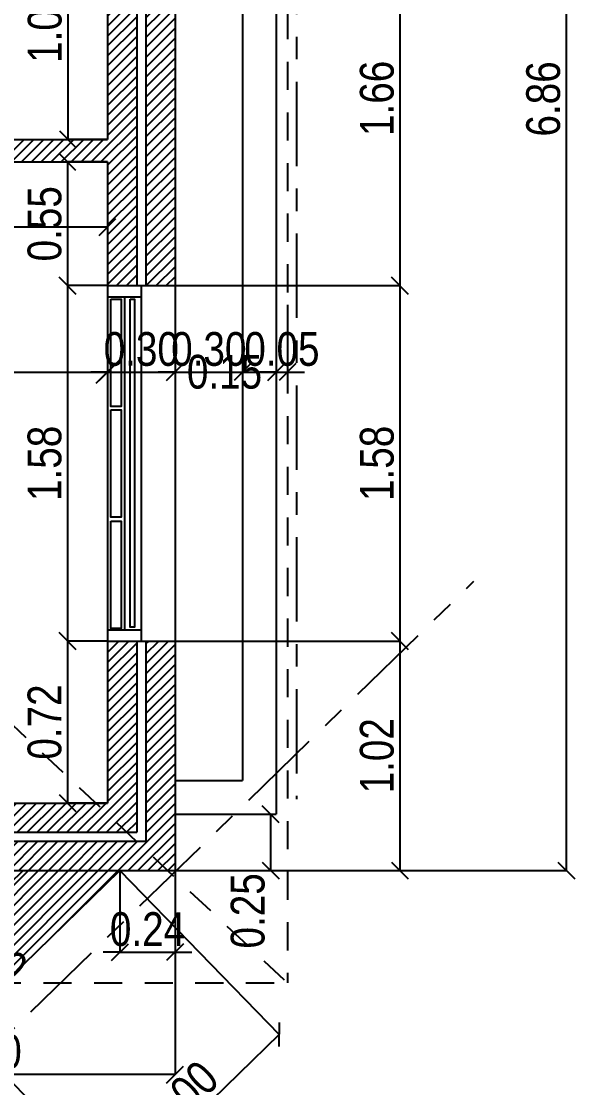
# Model space of a CAD drawing. Extents: x -14.8 to 35.6, y 44.5 to 81.2.
# Drawn here: x -1.7 to 0.76, y 59.226 to 63.966 of the extents above; entities that cross this region are included whole.
import ezdxf

# ---------------------------------------------------------------- set-up
doc = ezdxf.new("R2010")
doc.units = 0
doc.header["$MEASUREMENT"] = 0
doc.header["$PDMODE"] = 3
doc.linetypes.add('CENTER2', pattern=[1.125, 0.75, -0.125, 0.125, -0.125])
doc.linetypes.add('DASHED2', pattern=[0.375, 0.25, -0.125])
doc.layers.get('0').update_dxf_attribs({"linetype": 'CONTINUOUS'})
doc.layers.get('DEFPOINTS').update_dxf_attribs({"linetype": 'CONTINUOUS'})
for name, color, linetype in [('COTAS', 12, 'CONTINUOUS'), ('EJES', 161, 'CENTER2'), ('NUEVO', 1, 'CONTINUOUS'), ('RELLENO', 7, 'CONTINUOUS')]:
    doc.layers.add(name, color=color, linetype=linetype)
doc.styles.add('COTAS PRIMARIAS', font='ARIALN.TTF', dxfattribs={"height": 0.2})
doc.styles.add('COTAS SECUNDARIAS', font='ARIALN.TTF', dxfattribs={"height": 0.15})
doc.dimstyles.new('COTA SECUNDARIAS', dxfattribs={"dimscale": 5, "dimtxt": 1, "dimasz": 0.015, "dimexe": 0, "dimexo": 0, "dimgap": 0.005, "dimtad": 1, "dimzin": 1, "dimdsep": 46, "dimtxsty": 'COTAS SECUNDARIAS', "dimblk": 'OBLIQUE', "dimcen": 0, "dimclrd": 11, "dimclre": 11, "dimclrt": 11, "dimaunit": 1, "dimadec": 1, "dimazin": 0, "dimtfac": 0.4, "dimtix": 1, "dimtmove": 1, "dimatfit": 3, "dimfxl": 1, "dimtolj": 1, "dimtzin": 0, "dimlwd": -1, "dimarcsym": 0})
doc.dimstyles.new('COTAS PRINCIPALES', dxfattribs={"dimscale": 5, "dimtxt": 2.5, "dimasz": 0.02, "dimexe": 0, "dimexo": 0, "dimgap": 0.01, "dimtad": 1, "dimzin": 1, "dimdsep": 46, "dimtxsty": 'COTAS PRIMARIAS', "dimblk": 'OBLIQUE', "dimcen": 0, "dimclrd": 11, "dimclre": 11, "dimclrt": 11, "dimaunit": 1, "dimadec": 1, "dimazin": 0, "dimtfac": 0.4, "dimtix": 1, "dimtmove": 1, "dimatfit": 3, "dimfxl": 1, "dimtolj": 1, "dimtzin": 0, "dimlwd": -1, "dimarcsym": 0})
pattern_1 = [(45, (-34.72734, 9.76277), (-0.022097087, 0.022097087), [])]

# ---------------------------------------------------------------- blocks, each defined once
blk = doc.blocks.new('_Oblique')
at = {"color": 0, "linetype": 'ByBlock', "lineweight": -2}
blk.add_line((-0.5, -0.5), (0.5, 0.5), dxfattribs=at)
blk = doc.blocks.new('*D19')
at = {"layer": 'COTAS', "color": 11, "lineweight": -2, "transparency": 16777216}
for p, q in [((-1.0165, 64.4561), (-0.0172, 64.4561)), ((-1.0165, 62.7911), (-0.0172, 62.7911))]:
    blk.add_line(p, q, dxfattribs=at)
at = {"layer": 'COTAS', "color": 11, "transparency": 16777216}
blk.add_line((-0.0172, 64.4561), (-0.0172, 62.7911), dxfattribs=at)
at = {"layer": 'DEFPOINTS', "color": 0, "transparency": 16777216}
for p in [(-1.0165, 64.4561), (-1.0165, 62.7911), (-0.0172, 62.7911)]:
    blk.add_point(p, dxfattribs=at)
at = {"layer": 'COTAS', "color": 11, "transparency": 16777216, "xscale": 0.075, "yscale": 0.075, "zscale": 0.075}
for p, rotation in [((-0.0172, 64.4561), 90), ((-0.0172, 62.7911), 270)]:
    blk.add_blockref('_Oblique', p, dxfattribs=dict(at, rotation=rotation))
at = {"layer": 'COTAS', "color": 11, "transparency": 16777216, "insert": (-0.1188, 63.6236), "char_height": 0.15, "attachment_point": 5, "rotation": 90, "style": 'COTAS SECUNDARIAS'}
blk.add_mtext('\\A1;1.66', dxfattribs=at)
blk = doc.blocks.new('*D20')
at = {"layer": 'COTAS', "color": 11, "lineweight": -2, "transparency": 16777216}
for p, q in [((-1.0165, 62.7911), (-0.0172, 62.7911)), ((-1.0165, 61.2111), (-0.0172, 61.2111))]:
    blk.add_line(p, q, dxfattribs=at)
at = {"layer": 'COTAS', "color": 11, "transparency": 16777216}
blk.add_line((-0.0172, 62.7911), (-0.0172, 61.2111), dxfattribs=at)
at = {"layer": 'DEFPOINTS', "color": 0, "transparency": 16777216}
for p in [(-1.0165, 62.7911), (-1.0165, 61.2111), (-0.0172, 61.2111)]:
    blk.add_point(p, dxfattribs=at)
at = {"layer": 'COTAS', "color": 11, "transparency": 16777216, "xscale": 0.075, "yscale": 0.075, "zscale": 0.075}
for p, rotation in [((-0.0172, 62.7911), 90), ((-0.0172, 61.2111), 270)]:
    blk.add_blockref('_Oblique', p, dxfattribs=dict(at, rotation=rotation))
at = {"layer": 'COTAS', "color": 11, "transparency": 16777216, "insert": (-0.1188, 62.0011), "char_height": 0.15, "attachment_point": 5, "rotation": 90, "style": 'COTAS SECUNDARIAS'}
blk.add_mtext('\\A1;1.58', dxfattribs=at)
blk = doc.blocks.new('*D21')
at = {"layer": 'COTAS', "color": 11, "lineweight": -2, "transparency": 16777216}
for p, q in [((-1.0165, 61.2111), (-0.0172, 61.2111)), ((-1.0165, 60.1911), (-0.0172, 60.1911))]:
    blk.add_line(p, q, dxfattribs=at)
at = {"layer": 'COTAS', "color": 11, "transparency": 16777216}
blk.add_line((-0.0172, 61.2111), (-0.0172, 60.1911), dxfattribs=at)
at = {"layer": 'DEFPOINTS', "color": 0, "transparency": 16777216}
for p in [(-1.0165, 61.2111), (-1.0165, 60.1911), (-0.0172, 60.1911)]:
    blk.add_point(p, dxfattribs=at)
at = {"layer": 'COTAS', "color": 11, "transparency": 16777216, "xscale": 0.075, "yscale": 0.075, "zscale": 0.075}
for p, rotation in [((-0.0172, 61.2111), 90), ((-0.0172, 60.1911), 270)]:
    blk.add_blockref('_Oblique', p, dxfattribs=dict(at, rotation=rotation))
at = {"layer": 'COTAS', "color": 11, "transparency": 16777216, "insert": (-0.1188, 60.7011), "char_height": 0.15, "attachment_point": 5, "rotation": 90, "style": 'COTAS SECUNDARIAS'}
blk.add_mtext('\\A1;1.02', dxfattribs=at)
blk = doc.blocks.new('*D24')
at = {"layer": 'COTAS', "color": 11, "lineweight": -2, "transparency": 16777216}
for p, q in [((-0.5008, 67.0511), (0.7222, 67.0511)), ((-1.0493, 60.1911), (0.7222, 60.1911))]:
    blk.add_line(p, q, dxfattribs=at)
at = {"layer": 'COTAS', "color": 11, "transparency": 16777216}
blk.add_line((0.7222, 67.0511), (0.7222, 60.1911), dxfattribs=at)
at = {"layer": 'DEFPOINTS', "color": 0, "transparency": 16777216}
for p in [(-0.5008, 67.0511), (-1.0493, 60.1911), (0.7222, 60.1911)]:
    blk.add_point(p, dxfattribs=at)
at = {"layer": 'COTAS', "color": 11, "transparency": 16777216, "xscale": 0.075, "yscale": 0.075, "zscale": 0.075}
for p, rotation in [((0.7222, 67.0511), 90), ((0.7222, 60.1911), 270)]:
    blk.add_blockref('_Oblique', p, dxfattribs=dict(at, rotation=rotation))
at = {"layer": 'COTAS', "color": 11, "transparency": 16777216, "insert": (0.6206, 63.6211), "char_height": 0.15, "attachment_point": 5, "rotation": 90, "style": 'COTAS SECUNDARIAS'}
blk.add_mtext('\\A1;6.86', dxfattribs=at)
blk = doc.blocks.new('*D34')
at = {"layer": 'COTAS', "color": 11, "lineweight": -2, "transparency": 16777216}
for p, q in [((-5.4765, 62.6261), (-5.4765, 62.407)), ((-1.3165, 62.6261), (-1.3165, 62.407))]:
    blk.add_line(p, q, dxfattribs=at)
at = {"layer": 'COTAS', "color": 11, "transparency": 16777216}
blk.add_line((-5.4765, 62.407), (-1.3165, 62.407), dxfattribs=at)
at = {"layer": 'DEFPOINTS', "color": 0, "transparency": 16777216}
for p in [(-5.4765, 62.6261), (-1.3165, 62.6261), (-1.3165, 62.407)]:
    blk.add_point(p, dxfattribs=at)
at = {"layer": 'COTAS', "color": 11, "transparency": 16777216, "xscale": 0.1, "yscale": 0.1, "zscale": 0.1, "rotation": 180}
blk.add_blockref('_Oblique', (-5.4765, 62.407), dxfattribs=at)
at = {"layer": 'COTAS', "color": 11, "transparency": 16777216, "xscale": 0.1, "yscale": 0.1, "zscale": 0.1}
blk.add_blockref('_Oblique', (-1.3165, 62.407), dxfattribs=at)
at = {"layer": 'COTAS', "color": 11, "transparency": 16777216, "insert": (-3.3965, 62.5591), "char_height": 0.2, "attachment_point": 5, "style": 'COTAS PRIMARIAS'}
blk.add_mtext('\\A1;4.16', dxfattribs=at)
blk = doc.blocks.new('*D35')
at = {"layer": 'COTAS', "color": 11, "lineweight": -2, "transparency": 16777216}
for p, q in [((-1.3165, 62.6261), (-1.3165, 62.407)), ((-1.0165, 62.6261), (-1.0165, 62.407))]:
    blk.add_line(p, q, dxfattribs=at)
at = {"layer": 'COTAS', "color": 11, "transparency": 16777216}
for p, q in [((-1.3165, 62.407), (-1.3915, 62.407)), ((-1.3165, 62.407), (-1.0165, 62.407)), ((-1.0165, 62.407), (-0.9415, 62.407))]:
    blk.add_line(p, q, dxfattribs=at)
at = {"layer": 'DEFPOINTS', "color": 0, "transparency": 16777216}
for p in [(-1.3165, 62.6261), (-1.0165, 62.6261), (-1.0165, 62.407)]:
    blk.add_point(p, dxfattribs=at)
at = {"layer": 'COTAS', "color": 11, "transparency": 16777216, "xscale": 0.075, "yscale": 0.075, "zscale": 0.075}
blk.add_blockref('_Oblique', (-1.3165, 62.407), dxfattribs=at)
at = {"layer": 'COTAS', "color": 11, "transparency": 16777216, "xscale": 0.075, "yscale": 0.075, "zscale": 0.075, "rotation": 180}
blk.add_blockref('_Oblique', (-1.0165, 62.407), dxfattribs=at)
at = {"layer": 'COTAS', "color": 11, "transparency": 16777216, "insert": (-1.1665, 62.5086), "char_height": 0.15, "attachment_point": 5, "style": 'COTAS SECUNDARIAS'}
blk.add_mtext('\\A1;0.30', dxfattribs=at)
blk = doc.blocks.new('*D36')
at = {"layer": 'COTAS', "color": 11, "lineweight": -2, "transparency": 16777216}
for p, q in [((-0.7165, 62.7061), (-0.7165, 62.407)), ((-1.0165, 62.6261), (-1.0165, 62.407))]:
    blk.add_line(p, q, dxfattribs=at)
at = {"layer": 'COTAS', "color": 11, "transparency": 16777216}
for p, q in [((-1.0165, 62.407), (-1.0915, 62.407)), ((-1.0165, 62.407), (-0.7165, 62.407)), ((-0.7165, 62.407), (-0.6415, 62.407))]:
    blk.add_line(p, q, dxfattribs=at)
at = {"layer": 'DEFPOINTS', "color": 0, "transparency": 16777216}
for p in [(-0.7165, 62.7061), (-1.0165, 62.6261), (-0.7165, 62.407)]:
    blk.add_point(p, dxfattribs=at)
at = {"layer": 'COTAS', "color": 11, "transparency": 16777216, "xscale": 0.075, "yscale": 0.075, "zscale": 0.075}
blk.add_blockref('_Oblique', (-1.0165, 62.407), dxfattribs=at)
at = {"layer": 'COTAS', "color": 11, "transparency": 16777216, "xscale": 0.075, "yscale": 0.075, "zscale": 0.075, "rotation": 180}
blk.add_blockref('_Oblique', (-0.7165, 62.407), dxfattribs=at)
at = {"layer": 'COTAS', "color": 11, "transparency": 16777216, "insert": (-0.8665, 62.5086), "char_height": 0.15, "attachment_point": 5, "style": 'COTAS SECUNDARIAS'}
blk.add_mtext('\\A1;0.30', dxfattribs=at)
blk = doc.blocks.new('*D37')
at = {"layer": 'COTAS', "color": 11, "lineweight": -2, "transparency": 16777216}
for p, q in [((-0.7165, 62.7061), (-0.7165, 62.407)), ((-0.5665, 62.7061), (-0.5665, 62.407))]:
    blk.add_line(p, q, dxfattribs=at)
at = {"layer": 'COTAS', "color": 11, "transparency": 16777216}
blk.add_line((-0.7165, 62.407), (-0.5665, 62.407), dxfattribs=at)
at = {"layer": 'DEFPOINTS', "color": 0, "transparency": 16777216}
for p in [(-0.7165, 62.7061), (-0.5665, 62.7061), (-0.5665, 62.407)]:
    blk.add_point(p, dxfattribs=at)
at = {"layer": 'COTAS', "color": 11, "transparency": 16777216, "xscale": 0.075, "yscale": 0.075, "zscale": 0.075, "rotation": 180}
blk.add_blockref('_Oblique', (-0.7165, 62.407), dxfattribs=at)
at = {"layer": 'COTAS', "color": 11, "transparency": 16777216, "xscale": 0.075, "yscale": 0.075, "zscale": 0.075}
blk.add_blockref('_Oblique', (-0.5665, 62.407), dxfattribs=at)
at = {"layer": 'COTAS', "color": 11, "transparency": 16777216, "insert": (-0.7966, 62.4073), "char_height": 0.15, "attachment_point": 5, "style": 'COTAS SECUNDARIAS'}
blk.add_mtext('\\A1;0.15', dxfattribs=at)
blk = doc.blocks.new('*D38')
at = {"layer": 'COTAS', "color": 11, "lineweight": -2, "transparency": 16777216}
for p, q in [((-0.5665, 62.7061), (-0.5665, 62.407)), ((-0.5165, 62.7061), (-0.5165, 62.407))]:
    blk.add_line(p, q, dxfattribs=at)
at = {"layer": 'COTAS', "color": 11, "transparency": 16777216}
for p, q in [((-0.5665, 62.407), (-0.6415, 62.407)), ((-0.5665, 62.407), (-0.5165, 62.407)), ((-0.5165, 62.407), (-0.4415, 62.407))]:
    blk.add_line(p, q, dxfattribs=at)
at = {"layer": 'DEFPOINTS', "color": 0, "transparency": 16777216}
for p in [(-0.5665, 62.7061), (-0.5165, 62.7061), (-0.5165, 62.407)]:
    blk.add_point(p, dxfattribs=at)
at = {"layer": 'COTAS', "color": 11, "transparency": 16777216, "xscale": 0.075, "yscale": 0.075, "zscale": 0.075}
blk.add_blockref('_Oblique', (-0.5665, 62.407), dxfattribs=at)
at = {"layer": 'COTAS', "color": 11, "transparency": 16777216, "xscale": 0.075, "yscale": 0.075, "zscale": 0.075, "rotation": 180}
blk.add_blockref('_Oblique', (-0.5165, 62.407), dxfattribs=at)
at = {"layer": 'COTAS', "color": 11, "transparency": 16777216, "insert": (-0.5415, 62.5086), "char_height": 0.15, "attachment_point": 5, "style": 'COTAS SECUNDARIAS'}
blk.add_mtext('\\A1;0.05', dxfattribs=at)
blk = doc.blocks.new('*D39')
at = {"layer": 'COTAS', "color": 11, "lineweight": -2, "transparency": 16777216}
for p, q in [((-2.7139, 60.1911), (-2.7139, 59.284)), ((-1.0165, 60.1911), (-1.0165, 59.284))]:
    blk.add_line(p, q, dxfattribs=at)
at = {"layer": 'COTAS', "color": 11, "transparency": 16777216}
blk.add_line((-1.0165, 59.284), (-2.7139, 59.284), dxfattribs=at)
at = {"layer": 'DEFPOINTS', "color": 0, "transparency": 16777216}
for p in [(-2.7139, 60.1911), (-1.0165, 60.1911), (-2.7139, 59.284)]:
    blk.add_point(p, dxfattribs=at)
at = {"layer": 'COTAS', "color": 11, "transparency": 16777216, "xscale": 0.075, "yscale": 0.075, "zscale": 0.075, "rotation": 180}
blk.add_blockref('_Oblique', (-2.7139, 59.284), dxfattribs=at)
at = {"layer": 'COTAS', "color": 11, "transparency": 16777216, "xscale": 0.075, "yscale": 0.075, "zscale": 0.075}
blk.add_blockref('_Oblique', (-1.0165, 59.284), dxfattribs=at)
at = {"layer": 'COTAS', "color": 11, "transparency": 16777216, "insert": (-1.8652, 59.3855), "char_height": 0.15, "attachment_point": 5, "style": 'COTAS SECUNDARIAS'}
blk.add_mtext('\\A1;1.70', dxfattribs=at)
blk = doc.blocks.new('*D58')
at = {"layer": 'COTAS', "color": 11, "lineweight": -2, "transparency": 16777216}
for p, q in [((-1.2613, 60.1911), (-1.2613, 59.8281)), ((-1.0165, 60.1911), (-1.0165, 59.8281))]:
    blk.add_line(p, q, dxfattribs=at)
at = {"layer": 'COTAS', "color": 11, "transparency": 16777216}
for p, q in [((-1.2613, 59.8281), (-1.3363, 59.8281)), ((-1.2613, 59.8281), (-1.0165, 59.8281)), ((-1.0165, 59.8281), (-0.9415, 59.8281))]:
    blk.add_line(p, q, dxfattribs=at)
at = {"layer": 'DEFPOINTS', "color": 0, "transparency": 16777216}
for p in [(-1.2613, 60.1911), (-1.0165, 60.1911), (-1.0165, 59.8281)]:
    blk.add_point(p, dxfattribs=at)
at = {"layer": 'COTAS', "color": 11, "transparency": 16777216, "xscale": 0.075, "yscale": 0.075, "zscale": 0.075}
blk.add_blockref('_Oblique', (-1.2613, 59.8281), dxfattribs=at)
at = {"layer": 'COTAS', "color": 11, "transparency": 16777216, "xscale": 0.075, "yscale": 0.075, "zscale": 0.075, "rotation": 180}
blk.add_blockref('_Oblique', (-1.0165, 59.8281), dxfattribs=at)
at = {"layer": 'COTAS', "color": 11, "transparency": 16777216, "insert": (-1.1389, 59.9297), "char_height": 0.15, "attachment_point": 5, "style": 'COTAS SECUNDARIAS'}
blk.add_mtext('\\A1;0.24', dxfattribs=at)
blk = doc.blocks.new('*D59')
at = {"layer": 'COTAS', "color": 11, "lineweight": -2, "transparency": 16777216}
for p, q in [((-1.0165, 60.4411), (-0.5912, 60.4411)), ((-1.0165, 60.1911), (-0.5912, 60.1911))]:
    blk.add_line(p, q, dxfattribs=at)
at = {"layer": 'COTAS', "color": 11, "transparency": 16777216}
blk.add_line((-0.5912, 60.1911), (-0.5912, 60.4411), dxfattribs=at)
at = {"layer": 'DEFPOINTS', "color": 0, "transparency": 16777216}
for p in [(-1.0165, 60.4411), (-0.5912, 60.4411), (-1.0165, 60.1911)]:
    blk.add_point(p, dxfattribs=at)
at = {"layer": 'COTAS', "color": 11, "transparency": 16777216, "xscale": 0.075, "yscale": 0.075, "zscale": 0.075}
for p, rotation in [((-0.5912, 60.4411), 90), ((-0.5912, 60.1911), 270)]:
    blk.add_blockref('_Oblique', p, dxfattribs=dict(at, rotation=rotation))
at = {"layer": 'COTAS', "color": 11, "transparency": 16777216, "insert": (-0.6928, 60.0118), "char_height": 0.15, "attachment_point": 5, "rotation": 90, "style": 'COTAS SECUNDARIAS'}
blk.add_mtext('\\A1;0.25', dxfattribs=at)
blk = doc.blocks.new('*D60')
at = {"layer": 'COTAS', "color": 11, "lineweight": -2, "transparency": 16777216}
for p, q in [((-1.2613, 60.1911), (-0.5531, 59.4625)), ((-1.9783, 59.4941), (-1.2701, 58.7655))]:
    blk.add_line(p, q, dxfattribs=at)
at = {"layer": 'COTAS', "color": 11, "transparency": 16777216}
blk.add_line((-0.5531, 59.4625), (-1.2701, 58.7655), dxfattribs=at)
at = {"layer": 'DEFPOINTS', "color": 0, "transparency": 16777216}
for p in [(-1.2613, 60.1911), (-1.9783, 59.4941), (-1.2701, 58.7655)]:
    blk.add_point(p, dxfattribs=at)
at = {"layer": 'COTAS', "color": 11, "transparency": 16777216, "xscale": 0.075, "yscale": 0.075, "zscale": 0.075}
for p, rotation in [((-0.5531, 59.4625), 44.18647689724628), ((-1.2701, 58.7655), 224.1864768972463)]:
    blk.add_blockref('_Oblique', p, dxfattribs=dict(at, rotation=rotation))
at = {"layer": 'COTAS', "color": 11, "transparency": 16777216, "insert": (-0.9824, 59.1868), "char_height": 0.15, "attachment_point": 5, "rotation": 44.1865, "style": 'COTAS SECUNDARIAS'}
blk.add_mtext('\\A1;1.00', dxfattribs=at)
blk = doc.blocks.new('*D61')
at = {"layer": 'COTAS', "color": 11, "lineweight": -2, "transparency": 16777216}
for p, q in [((-1.9783, 59.4941), (-1.2701, 58.7655)), ((-4.8462, 56.9157), (-4.0334, 56.0795))]:
    blk.add_line(p, q, dxfattribs=at)
at = {"layer": 'COTAS', "color": 11, "transparency": 16777216}
blk.add_line((-1.2701, 58.7655), (-4.0334, 56.0795), dxfattribs=at)
at = {"layer": 'DEFPOINTS', "color": 0, "transparency": 16777216}
for p in [(-1.9783, 59.4941), (-4.8462, 56.9157), (-4.0334, 56.0795)]:
    blk.add_point(p, dxfattribs=at)
at = {"layer": 'COTAS', "color": 11, "transparency": 16777216, "xscale": 0.075, "yscale": 0.075, "zscale": 0.075}
for p, rotation in [((-1.2701, 58.7655), 44.18647689724579), ((-4.0334, 56.0795), 224.1864768972458)]:
    blk.add_blockref('_Oblique', p, dxfattribs=dict(at, rotation=rotation))
at = {"layer": 'COTAS', "color": 11, "transparency": 16777216, "insert": (-2.7226, 57.4953), "char_height": 0.15, "attachment_point": 5, "rotation": 44.1865, "style": 'COTAS SECUNDARIAS'}
blk.add_mtext('\\A1;3.85', dxfattribs=at)
blk = doc.blocks.new('*D62')
at = {"layer": 'COTAS', "color": 11, "transparency": 16777216}
for p, q in [((-2.0077, 59.8839), (-2.06, 59.9377)), ((-1.7986, 59.6688), (-2.0077, 59.8839)), ((-1.7986, 59.6688), (-1.7463, 59.615))]:
    blk.add_line(p, q, dxfattribs=at)
at = {"layer": 'COTAS', "color": 11, "lineweight": -2, "transparency": 16777216}
for p, q in [((-2.1874, 59.7092), (-2.0077, 59.8839)), ((-1.9783, 59.4941), (-1.7986, 59.6688))]:
    blk.add_line(p, q, dxfattribs=at)
at = {"layer": 'DEFPOINTS', "color": 0, "transparency": 16777216}
for p in [(-2.0077, 59.8839), (-2.1874, 59.7092), (-1.9783, 59.4941)]:
    blk.add_point(p, dxfattribs=at)
at = {"layer": 'COTAS', "color": 11, "transparency": 16777216, "xscale": 0.075, "yscale": 0.075, "zscale": 0.075}
for p, rotation in [((-2.0077, 59.8839), 314.1864768972447), ((-1.7986, 59.6688), 134.1864768972448)]:
    blk.add_blockref('_Oblique', p, dxfattribs=dict(at, rotation=rotation))
at = {"layer": 'COTAS', "color": 11, "transparency": 16777216, "insert": (-1.8303, 59.8472), "char_height": 0.15, "attachment_point": 5, "rotation": 314.1865, "style": 'COTAS SECUNDARIAS'}
blk.add_mtext('\\A1;0.30', dxfattribs=at)
blk = doc.blocks.new('*D102')
at = {"layer": 'COTAS', "color": 11, "lineweight": -2, "transparency": 16777216}
blk.add_line((-4.1865, 63.3411), (-4.1865, 63.0521), dxfattribs=at)
at = {"layer": 'COTAS', "color": 11, "transparency": 16777216}
blk.add_line((-4.1865, 63.0521), (-1.3165, 63.0521), dxfattribs=at)
at = {"layer": 'DEFPOINTS', "color": 0, "transparency": 16777216}
for p in [(-4.1865, 63.3411), (-1.3165, 63.0521), (-1.3165, 63.0521)]:
    blk.add_point(p, dxfattribs=at)
at = {"layer": 'COTAS', "color": 11, "transparency": 16777216, "xscale": 0.075, "yscale": 0.075, "zscale": 0.075, "rotation": 180}
blk.add_blockref('_Oblique', (-4.1865, 63.0521), dxfattribs=at)
at = {"layer": 'COTAS', "color": 11, "transparency": 16777216, "xscale": 0.075, "yscale": 0.075, "zscale": 0.075}
blk.add_blockref('_Oblique', (-1.3165, 63.0521), dxfattribs=at)
at = {"layer": 'COTAS', "color": 11, "transparency": 16777216, "insert": (-2.7515, 63.1537), "char_height": 0.15, "attachment_point": 5, "style": 'COTAS SECUNDARIAS'}
blk.add_mtext('\\A1;2.87', dxfattribs=at)
blk = doc.blocks.new('*D104')
at = {"layer": 'COTAS', "color": 11, "lineweight": -2, "transparency": 16777216}
for p, q in [((-1.3165, 64.4561), (-1.4933, 64.4561)), ((-1.3165, 63.4411), (-1.4933, 63.4411))]:
    blk.add_line(p, q, dxfattribs=at)
at = {"layer": 'COTAS', "color": 11, "transparency": 16777216}
blk.add_line((-1.4933, 64.4561), (-1.4933, 63.4411), dxfattribs=at)
at = {"layer": 'DEFPOINTS', "color": 0, "transparency": 16777216}
for p in [(-1.3165, 64.4561), (-1.4933, 63.4411), (-1.3165, 63.4411)]:
    blk.add_point(p, dxfattribs=at)
at = {"layer": 'COTAS', "color": 11, "transparency": 16777216, "xscale": 0.075, "yscale": 0.075, "zscale": 0.075}
for p, rotation in [((-1.4933, 64.4561), 90), ((-1.4933, 63.4411), 270)]:
    blk.add_blockref('_Oblique', p, dxfattribs=dict(at, rotation=rotation))
at = {"layer": 'COTAS', "color": 11, "transparency": 16777216, "insert": (-1.5949, 63.9486), "char_height": 0.15, "attachment_point": 5, "rotation": 90, "style": 'COTAS SECUNDARIAS'}
blk.add_mtext('\\A1;1.02', dxfattribs=at)
blk = doc.blocks.new('*D105')
at = {"layer": 'COTAS', "color": 11, "lineweight": -2, "transparency": 16777216}
for p, q in [((-1.3165, 63.3411), (-1.4943, 63.3411)), ((-1.3165, 62.7911), (-1.4943, 62.7911))]:
    blk.add_line(p, q, dxfattribs=at)
at = {"layer": 'COTAS', "color": 11, "transparency": 16777216}
blk.add_line((-1.4943, 63.3411), (-1.4943, 62.7911), dxfattribs=at)
at = {"layer": 'DEFPOINTS', "color": 0, "transparency": 16777216}
for p in [(-1.3165, 63.3411), (-1.4943, 62.7911), (-1.3165, 62.7911)]:
    blk.add_point(p, dxfattribs=at)
at = {"layer": 'COTAS', "color": 11, "transparency": 16777216, "xscale": 0.075, "yscale": 0.075, "zscale": 0.075}
for p, rotation in [((-1.4943, 63.3411), 90), ((-1.4943, 62.7911), 270)]:
    blk.add_blockref('_Oblique', p, dxfattribs=dict(at, rotation=rotation))
at = {"layer": 'COTAS', "color": 11, "transparency": 16777216, "insert": (-1.5959, 63.0661), "char_height": 0.15, "attachment_point": 5, "rotation": 90, "style": 'COTAS SECUNDARIAS'}
blk.add_mtext('\\A1;0.55', dxfattribs=at)
blk = doc.blocks.new('*D106')
at = {"layer": 'COTAS', "color": 11, "lineweight": -2, "transparency": 16777216}
for p, q in [((-1.3165, 62.7911), (-1.4943, 62.7911)), ((-1.3165, 61.2111), (-1.4943, 61.2111))]:
    blk.add_line(p, q, dxfattribs=at)
at = {"layer": 'COTAS', "color": 11, "transparency": 16777216}
blk.add_line((-1.4943, 62.7911), (-1.4943, 61.2111), dxfattribs=at)
at = {"layer": 'DEFPOINTS', "color": 0, "transparency": 16777216}
for p in [(-1.3165, 62.7911), (-1.4943, 61.2111), (-1.3165, 61.2111)]:
    blk.add_point(p, dxfattribs=at)
at = {"layer": 'COTAS', "color": 11, "transparency": 16777216, "xscale": 0.075, "yscale": 0.075, "zscale": 0.075}
for p, rotation in [((-1.4943, 62.7911), 90), ((-1.4943, 61.2111), 270)]:
    blk.add_blockref('_Oblique', p, dxfattribs=dict(at, rotation=rotation))
at = {"layer": 'COTAS', "color": 11, "transparency": 16777216, "insert": (-1.5959, 62.0011), "char_height": 0.15, "attachment_point": 5, "rotation": 90, "style": 'COTAS SECUNDARIAS'}
blk.add_mtext('\\A1;1.58', dxfattribs=at)
blk = doc.blocks.new('*D107')
at = {"layer": 'COTAS', "color": 11, "lineweight": -2, "transparency": 16777216}
for p, q in [((-1.3165, 61.2111), (-1.4943, 61.2111)), ((-1.3165, 60.4911), (-1.4943, 60.4911))]:
    blk.add_line(p, q, dxfattribs=at)
at = {"layer": 'COTAS', "color": 11, "transparency": 16777216}
blk.add_line((-1.4943, 61.2111), (-1.4943, 60.4911), dxfattribs=at)
at = {"layer": 'DEFPOINTS', "color": 0, "transparency": 16777216}
for p in [(-1.3165, 61.2111), (-1.4943, 60.4911), (-1.3165, 60.4911)]:
    blk.add_point(p, dxfattribs=at)
at = {"layer": 'COTAS', "color": 11, "transparency": 16777216, "xscale": 0.075, "yscale": 0.075, "zscale": 0.075}
for p, rotation in [((-1.4943, 61.2111), 90), ((-1.4943, 60.4911), 270)]:
    blk.add_blockref('_Oblique', p, dxfattribs=dict(at, rotation=rotation))
at = {"layer": 'COTAS', "color": 11, "transparency": 16777216, "insert": (-1.5959, 60.8511), "char_height": 0.15, "attachment_point": 5, "rotation": 90, "style": 'COTAS SECUNDARIAS'}
blk.add_mtext('\\A1;0.72', dxfattribs=at)

msp = doc.modelspace()

# ---------------------------------------------------------------- hatches: boundary and pattern name
at = {"layer": 'RELLENO'}
h = msp.add_hatch(dxfattribs=at)
h.set_pattern_fill('ANSI31', color=256, scale=0.25, style=0)
h.paths.add_polyline_path([(-5.5186, 68.0111), (-7.6865, 68.0111), (-8.0165, 68.0111), (-8.0165, 67.9111), (-9.5365, 67.9111), (-10.1465, 67.9111), (-10.1465, 67.8111), (-9.5865, 67.8111), (-9.5865, 66.7611), (-9.3865, 66.7611), (-9.3865, 65.3111), (-8.4365, 65.3111), (-8.4365, 65.3411), (-9.2065, 65.3411), (-9.2065, 65.3811), (-8.4365, 65.3811), (-8.4365, 65.4111), (-9.2365, 65.4111), (-9.2365, 66.8611), (-9.4665, 66.8611, -0.414214), (-9.4865, 66.8811), (-9.4865, 67.7911, -0.414214), (-9.4665, 67.8111), (-7.7865, 67.8111), (-7.7065, 67.8111, -0.414214), (-7.6865, 67.7911), (-7.6865, 65.9741), (-7.5865, 66.0681), (-7.5865, 67.7111), (-5.8379, 67.7111)], flags=17)
h.paths.add_polyline_path([(-1.7527, 67.3511), (-4.3865, 67.3511), (-5.4865, 67.3511), (-5.4865, 68.0111), (-5.5186, 68.0111), (-5.8379, 67.7111), (-5.7865, 67.7111), (-5.7865, 67.0511), (-4.3865, 67.0511), (-4.3865, 66.2961), (-4.2365, 66.2961), (-4.2365, 67.0511), (-4.0865, 67.0511), (-2.0725, 67.0511)])
h.paths.add_polyline_path([(-5.4765, 63.9411), (-5.0459, 63.9411), (-5.1525, 64.0411), (-5.7765, 64.0411), (-7.5865, 64.0411), (-7.5865, 64.1011), (-7.6865, 64.1011), (-7.6865, 63.9411), (-7.6865, 63.4411), (-8.4765, 63.4411), (-8.4765, 63.3411), (-7.5865, 63.3411), (-7.5865, 63.9411), (-5.7765, 63.9411), (-5.7765, 62.6661), (-5.6265, 62.6661), (-5.6265, 63.4211), (-5.4765, 63.4211)])
h.paths.add_polyline_path([(-7.5865, 64.5111), (-7.6865, 64.5111), (-7.6865, 64.1011), (-7.5865, 64.1011)])
h.paths.add_polyline_path([(-4.0865, 64.0411), (-4.2365, 64.0411), (-4.2365, 64.7961), (-4.3865, 64.7961), (-4.3865, 64.7211), (-4.3865, 64.0411), (-5.1525, 64.0411), (-5.0459, 63.9411), (-4.0865, 63.9411)])
h.paths.add_polyline_path([(-7.5865, 66.0681), (-7.6865, 65.9741), (-7.6865, 65.4111), (-7.7365, 65.4111), (-7.7365, 65.3111), (-7.6865, 65.3111), (-7.5865, 65.3111)])
h.paths.add_polyline_path([(-8.4365, 65.4111), (-9.2365, 65.4111), (-9.2365, 66.8611), (-9.4665, 66.8611, -0.414214), (-9.4865, 66.8811), (-9.4865, 67.7911, -0.414214), (-9.4665, 67.8111), (-7.7065, 67.8111, -0.414214), (-7.6865, 67.7911), (-7.6865, 65.9741), (-7.5865, 66.0681), (-7.5865, 67.7111), (-5.8379, 67.7111), (-5.5186, 68.0111), (-7.6865, 68.0111), (-8.0165, 68.0111), (-8.0165, 67.9111), (-9.5365, 67.9111), (-10.1465, 67.9111), (-10.1465, 67.8111), (-9.5865, 67.8111), (-9.5865, 66.7611), (-9.3865, 66.7611), (-9.3865, 65.3111), (-8.4365, 65.3111), (-8.4365, 65.3411), (-8.804, 65.3411), (-9.2065, 65.3411), (-9.2065, 65.3811), (-8.4365, 65.3811)])
h.paths.add_polyline_path([(-9.2765, 63.4411), (-9.2765, 63.6111), (-9.3765, 63.6111), (-9.3765, 63.4411), (-9.3765, 61.4911), (-9.5765, 61.4911), (-9.5765, 60.1911), (-8.3265, 60.1911), (-8.3265, 60.4911), (-9.2765, 60.4911), (-9.2765, 61.4911)])
h.paths.add_polyline_path([(-5.8297, 60.4911), (-6.7265, 60.4911), (-6.7265, 60.1911), (-5.5097, 60.1911)])
h.paths.add_polyline_path([(-5.6265, 61.1661), (-5.7765, 61.1661), (-5.7765, 60.4911), (-5.8297, 60.4911), (-5.5097, 60.1911), (-5.4765, 60.1911), (-5.4765, 60.4111), (-5.6265, 60.4111)])
h.paths.add_polyline_path([(-9.2765, 64.4801), (-9.2765, 64.5111), (-10.9665, 64.5111), (-10.9665, 64.4111), (-9.3499, 64.4111)])
h.paths.add_polyline_path([(-9.2765, 64.4801), (-9.3499, 64.4111), (-9.2765, 64.4111)])
h.paths.add_polyline_path([(-0.3665, 67.0511), (-0.3665, 67.5011), (-0.5165, 67.5011), (-0.5165, 67.0511)])
h.paths.add_polyline_path([(-0.5165, 67.8019), (-0.6665, 67.8019), (-0.6665, 67.3511), (-1.7527, 67.3511), (-2.0725, 67.0511), (-0.5165, 67.0511)])
h = msp.add_hatch(dxfattribs=at)
h.set_pattern_fill('ANSI31', color=1, scale=0.25, style=0)
h.set_pattern_definition(pattern_1)
h.paths.add_polyline_path([(-1.1865, 67.0511), (-1.3165, 67.0511), (-1.3165, 66.0361), (-1.1865, 66.0361)])
h.paths.add_polyline_path([(-1.0165, 67.0511), (-1.1465, 67.0511), (-1.1465, 66.0361), (-1.0165, 66.0361)])
h.paths.add_polyline_path([(-1.1865, 61.2111), (-1.3165, 61.2111), (-1.3165, 60.4911), (-1.3691, 60.4911), (-1.2305, 60.3611), (-1.1865, 60.3611)])
h.paths.add_polyline_path([(-1.0165, 61.2111), (-1.1465, 61.2111), (-1.1465, 60.3211), (-1.1879, 60.3211), (-1.0493, 60.1911), (-1.0165, 60.1911)])
h.paths.add_polyline_path([(-1.0165, 63.7411), (-1.0165, 64.4561), (-1.1465, 64.4561), (-1.1465, 63.8711), (-1.1465, 62.7911), (-1.0165, 62.7911)])
h.paths.add_polyline_path([(-1.3691, 60.4911), (-2.7139, 60.4911), (-2.7139, 60.3611), (-1.2305, 60.3611)])
h.paths.add_polyline_path([(-1.1879, 60.3211), (-2.7139, 60.3211), (-2.7139, 60.1911), (-1.0493, 60.1911)])
h.paths.add_polyline_path([(-4.3139, 60.3211), (-5.4765, 60.3211), (-5.4765, 60.1911), (-4.3139, 60.1911)])
h.paths.add_polyline_path([(-4.3139, 60.4911), (-5.4765, 60.4911), (-5.4765, 60.4111), (-5.4765, 60.3611), (-4.3139, 60.3611)])
h.paths.add_polyline_path([(-1.2377, 66.0532), (-1.0952, 66.0532), (-1.0952, 65.9857), (-1.2377, 65.9857)], flags=9)
h = msp.add_hatch(dxfattribs=at)
h.set_pattern_fill('ANSI31', color=1, scale=0.25, style=0)
h.set_pattern_definition(pattern_1)
h.paths.add_polyline_path([(-1.1865, 63.9111), (-1.1865, 64.4561), (-1.3165, 64.4561), (-1.3165, 63.4411), (-4.0865, 63.4411), (-4.0865, 63.7411), (-4.1865, 63.7411), (-4.1865, 63.3411), (-1.3165, 63.3411), (-1.3165, 62.7911), (-1.1865, 62.7911)])
h.paths.add_polyline_path([(-4.0865, 63.9411), (-4.1865, 63.9411), (-4.1865, 63.7411), (-4.0865, 63.7411)], flags=17)
h.paths.add_polyline_path([(-3.8077, 63.4248), (-3.6802, 63.4248), (-3.6802, 63.3573), (-3.8077, 63.3573)], flags=24)
h = msp.add_hatch(dxfattribs=at)
h.set_pattern_fill('ANSI31', color=1, scale=0.25, style=0)
h.set_pattern_definition(pattern_1)
h.paths.add_polyline_path([(-14.2265, 57.0657), (-14.2265, 56.6157), (-13.2265, 56.6157), (-13.2265, 57.0657)])
h.paths.add_polyline_path([(-2.1874, 59.7092), (-2.1698, 59.6911), (-1.7757, 59.6911), (-1.2613, 60.1911), (-1.6917, 60.1911)])
h.paths.add_polyline_path([(-13.8688, 56.643), (-13.8688, 57.0384), (-13.6406, 57.0384), (-13.6406, 56.643)], flags=24)
h.paths.add_polyline_path([(-1.8858, 60.068), (-1.6111, 59.7854), (-1.7748, 59.6263), (-2.0495, 59.9089)], flags=9)

# ---------------------------------------------------------------- linework, layer by layer
at = {"layer": 'EJES', "linetype": 'CENTER2', "ltscale": 0.5}
for p, q in [((-0.4765, 81.2477), (-0.4765, 60.5086)), ((-5.0449, 56.2699), (0.3119, 61.4768))]:
    msp.add_line(p, q, dxfattribs=at)
at = {"layer": 'NUEVO', "linetype": 'DASHED2', "ltscale": 0.5}
for p in [(-0.5165, 68.5111), (-5.2165, 64.1011), (-4.9765, 59.6911)]:
    msp.add_line(p, (-0.5165, 59.6911), dxfattribs=at)
at = {"layer": 'NUEVO'}
for p, q in [((-1.3165, 67.0511), (-1.3165, 63.4411)), ((-1.0165, 67.0511), (-1.0165, 63.7411)), ((-0.5665, 67.0511), (-0.5665, 60.4411)), ((-0.7165, 66.9011), (-0.7165, 60.5911)), ((-1.1865, 64.4561), (-1.1865, 63.9111)), ((-1.1465, 64.4561), (-1.1465, 63.8711)), ((-1.1865, 63.9111), (-1.1865, 62.7911)), ((-1.1465, 63.8711), (-1.1465, 62.7911)), ((-1.0165, 63.7411), (-1.0165, 60.1911)), ((-4.0865, 63.4411), (-1.3165, 63.4411)), ((-5.4765, 63.3411), (-1.3165, 63.3411)), ((-1.3165, 63.3411), (-1.3165, 60.4911)), ((-1.3165, 62.7911), (-1.0165, 62.7911)), ((-1.1665, 62.7911), (-1.1665, 61.2111)), ((-1.3165, 62.7411), (-1.1665, 62.7411)), ((-1.2415, 62.7411), (-1.2415, 61.2611)), ((-1.3165, 61.2611), (-1.1665, 61.2611)), ((-1.3165, 61.2111), (-1.0165, 61.2111)), ((-1.1865, 61.2111), (-1.1865, 60.3611)), ((-1.1465, 61.2111), (-1.1465, 60.3211)), ((-1.0165, 60.5911), (-0.7165, 60.5911)), ((-5.4765, 60.4911), (-1.3165, 60.4911)), ((-1.0165, 60.4411), (-0.5665, 60.4411)), ((-2.7139, 60.3611), (-1.1865, 60.3611)), ((-2.7139, 60.3211), (-1.1465, 60.3211)), ((-5.4765, 60.1911), (-1.0165, 60.1911)), ((-4.9071, 57.0657), (-1.6917, 60.1911)), ((-1.9783, 59.4941), (-1.2613, 60.1911))]:
    msp.add_line(p, q, dxfattribs=at)
for points in [[(-1.3016, 62.7308), (-1.2554, 62.7308), (-1.2554, 62.2541), (-1.3016, 62.2541)], [(-1.2154, 62.7308), (-1.1969, 62.7308), (-1.1969, 61.2729), (-1.2154, 61.2729)], [(-1.3016, 62.2387), (-1.2554, 62.2387), (-1.2554, 61.7619), (-1.3016, 61.7619)], [(-1.3016, 61.7435), (-1.2554, 61.7435), (-1.2554, 61.2667), (-1.3016, 61.2667)]]:
    msp.add_lwpolyline(points, close=True, dxfattribs=at)

# ---------------------------------------------------------------- dimensions: what is measured, and where the dimension line sits
at = {"layer": 'COTAS'}
for base, p1, p2, angle, picture, middle in [((0.7222, 60.1911), (-0.5008, 67.0511), (-1.0493, 60.1911), 90, '*D24', (0.6206, 63.6211)), ((-1.4932919623, 63.4410664897), (-1.3164623414, 64.4560664897), (-1.3164623414, 63.4410664897), 90, '*D104', (-1.5948779105, 63.9485664897)), ((-0.0172452159, 62.7910664897), (-1.0164623414, 64.4560664897), (-1.0164623414, 62.7910664897), 90, '*D19', (-0.1188311641, 63.6235664897)), ((-1.4943, 62.7911), (-1.3165, 63.3411), (-1.3165, 62.7911), 90, '*D105', (-1.5959, 63.0661)), ((-1.4943, 61.2111), (-1.3165, 62.7911), (-1.3165, 61.2111), 90, '*D106', (-1.5959, 62.0011)), ((-0.0172, 61.2111), (-1.0165, 62.7911), (-1.0165, 61.2111), 90, '*D20', (-0.1188, 62.0011)), ((-1.4943, 60.4911), (-1.3165, 61.2111), (-1.3165, 60.4911), 90, '*D107', (-1.5959, 60.8511)), ((-0.0172, 60.1911), (-1.0165, 61.2111), (-1.0165, 60.1911), 90, '*D21', (-0.1188, 60.7011)), ((-4.0334, 56.0795), (-1.9783, 59.4941), (-4.8462, 56.9157), 44.1865, '*D61', (-2.7226, 57.4953))]:
    dim = msp.add_linear_dim(base=base, p1=p1, p2=p2, angle=angle, dimstyle='COTA SECUNDARIAS', dxfattribs=at)
    dim.commit()
    dim.dimension.update_dxf_attribs({"geometry": picture, "text_midpoint": middle})
for base, p1, p2, dimstyle, picture, middle in [((-1.3165, 63.0521), (-4.1865, 63.3411), (-1.3165, 63.0521), 'COTA SECUNDARIAS', '*D102', (-2.7515, 63.1537)), ((-1.3165, 62.407), (-5.4765, 62.6261), (-1.3165, 62.6261), 'COTAS PRINCIPALES', '*D34', (-3.3965, 62.5591)), ((-0.7165, 62.407), (-1.0165, 62.6261), (-0.7165, 62.7061), 'COTA SECUNDARIAS', '*D36', (-0.8665, 62.5086)), ((-0.5165, 62.407), (-0.5665, 62.7061), (-0.5165, 62.7061), 'COTA SECUNDARIAS', '*D38', (-0.5415, 62.5086)), ((-1.0165, 62.407), (-1.3165, 62.6261), (-1.0165, 62.6261), 'COTA SECUNDARIAS', '*D35', (-1.1665, 62.5086)), ((-2.7139, 59.284), (-1.0165, 60.1911), (-2.7139, 60.1911), 'COTA SECUNDARIAS', '*D39', (-1.8652, 59.3855)), ((-1.0165, 59.8281), (-1.2613, 60.1911), (-1.0165, 60.1911), 'COTA SECUNDARIAS', '*D58', (-1.1389, 59.9297))]:
    dim = msp.add_linear_dim(base=base, p1=p1, p2=p2, dimstyle=dimstyle, dxfattribs=at)
    dim.commit()
    dim.dimension.update_dxf_attribs({"geometry": picture, "text_midpoint": middle})
dim = msp.add_linear_dim(base=(-0.5665, 62.407), p1=(-0.7165, 62.7061), p2=(-0.5665, 62.7061), dimstyle='COTA SECUNDARIAS', dxfattribs=at)
dim.commit()
dim.dimension.update_dxf_attribs({"geometry": '*D37', "text_midpoint": (-0.7966, 62.3057), "dimtype": 160})
dim = msp.add_linear_dim(base=(-0.5912, 60.4411), p1=(-1.0165, 60.1911), p2=(-1.0165, 60.4411), angle=90, dimstyle='COTA SECUNDARIAS', dxfattribs=at)
dim.commit()
dim.dimension.update_dxf_attribs({"geometry": '*D59', "text_midpoint": (-0.5912, 60.0118), "dimtype": 160})
for p1, p2, distance, picture, middle in [((-1.2613, 60.1911), (-1.9783, 59.4941), 1.0161, '*D60', (-0.9824, 59.1868)), ((-1.9783, 59.4941), (-2.1874, 59.7092), -0.2507, '*D62', (-1.8303, 59.8472))]:
    dim = msp.add_aligned_dim(p1=p1, p2=p2, distance=distance, dimstyle='COTA SECUNDARIAS', dxfattribs=at)
    dim.commit()
    dim.dimension.update_dxf_attribs({"geometry": picture, "text_midpoint": middle})

doc.saveas('drawing.dxf')
